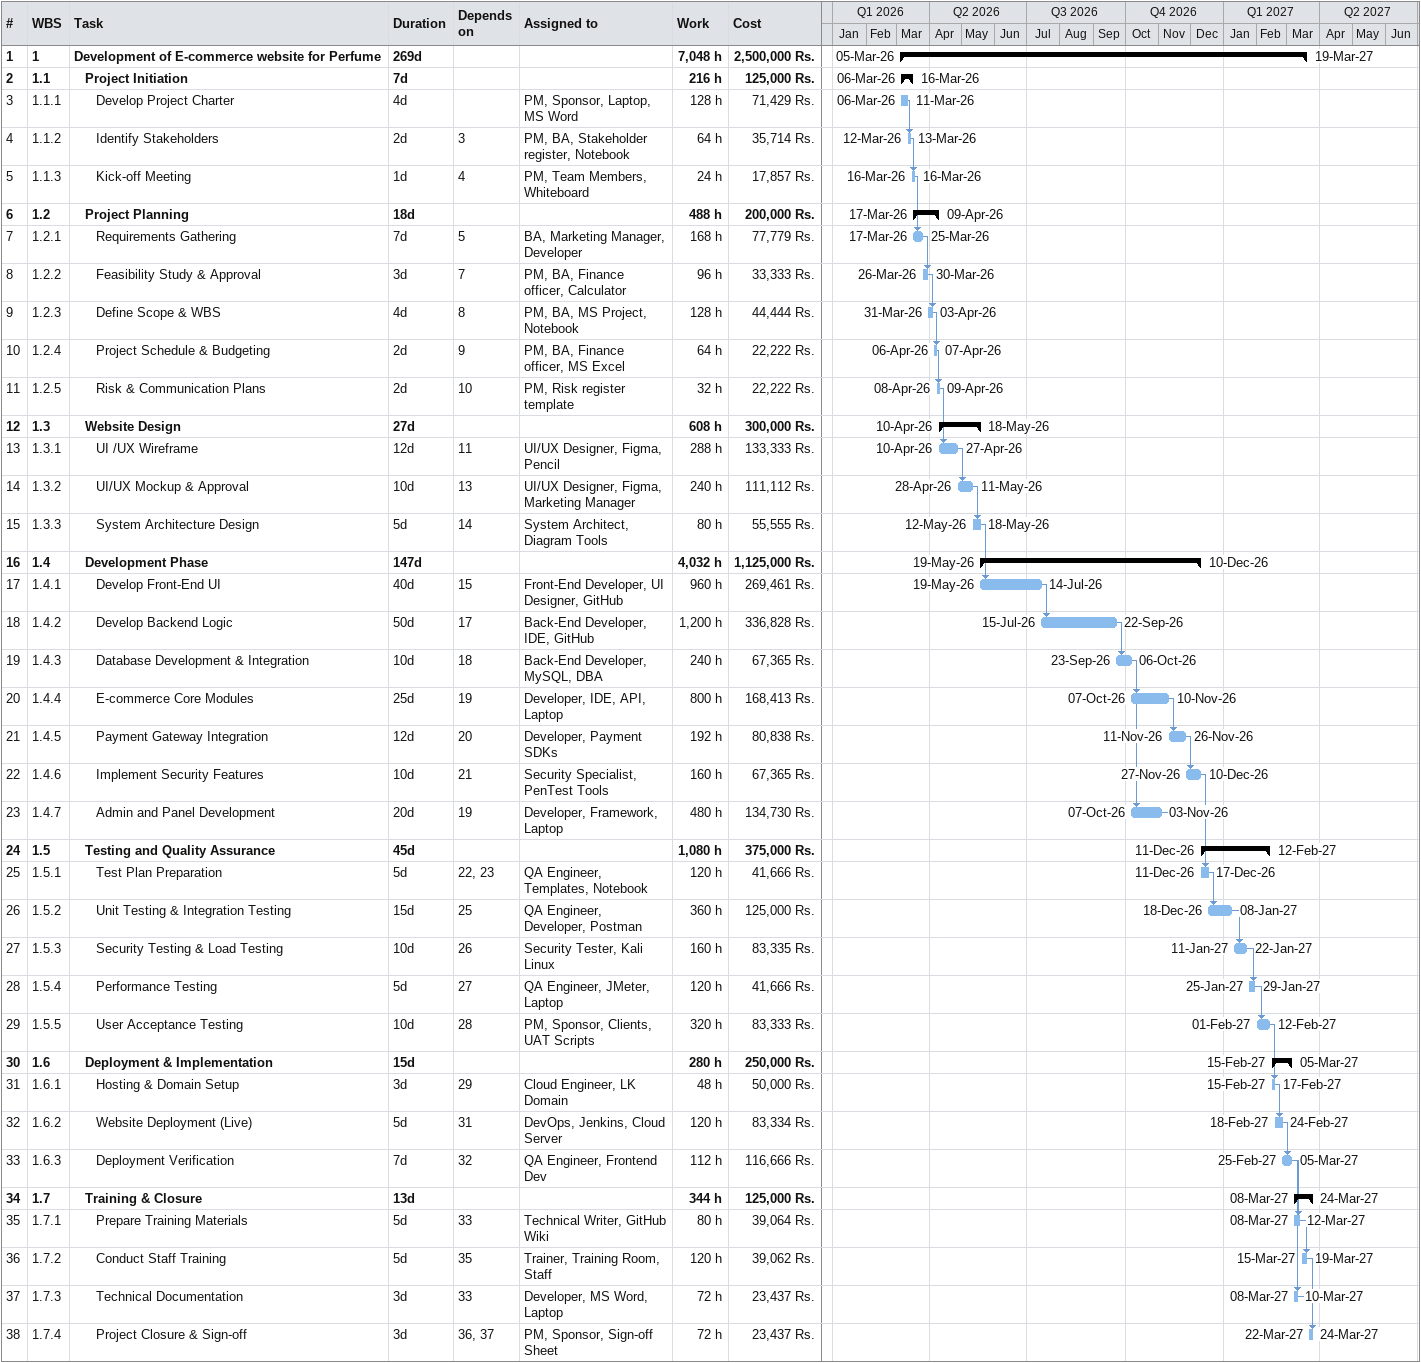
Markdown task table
| ID | WBS | Task | Duration | Start | Finish | Predecessors | Resources | Work (h) | Cost (Rs.) |
|---|---|---|---|---|---|---|---|---|---|
| 1 | 1 | **Development of E-commerce website for Perfume** | 269d | 2026-03-05 | 2027-03-19 |  |  | 7048 | 2500000 |
| 2 | 1.1 | **Project Initiation** | 7d | 2026-03-06 | 2026-03-16 |  |  | 216 | 125000 |
| 3 | 1.1.1 | Develop Project Charter | 4d | 2026-03-06 | 2026-03-11 |  | PM, Sponsor, Laptop, MS Word | 128 | 71429 |
| 4 | 1.1.2 | Identify Stakeholders | 2d | 2026-03-12 | 2026-03-13 | 3 | PM, BA, Stakeholder register, Notebook | 64 | 35714 |
| 5 | 1.1.3 | Kick-off Meeting | 1d | 2026-03-16 | 2026-03-16 | 4 | PM, Team Members, Whiteboard | 24 | 17857 |
| 6 | 1.2 | **Project Planning** | 18d | 2026-03-17 | 2026-04-09 |  |  | 488 | 200000 |
| 7 | 1.2.1 | Requirements Gathering | 7d | 2026-03-17 | 2026-03-25 | 5 | BA, Marketing Manager, Developer | 168 | 77779 |
| 8 | 1.2.2 | Feasibility Study & Approval | 3d | 2026-03-26 | 2026-03-30 | 7 | PM, BA, Finance officer, Calculator | 96 | 33333 |
| 9 | 1.2.3 | Define Scope & WBS | 4d | 2026-03-31 | 2026-04-03 | 8 | PM, BA, MS Project, Notebook | 128 | 44444 |
| 10 | 1.2.4 | Project Schedule & Budgeting | 2d | 2026-04-06 | 2026-04-07 | 9 | PM, BA, Finance officer, MS Excel | 64 | 22222 |
| 11 | 1.2.5 | Risk & Communication Plans | 2d | 2026-04-08 | 2026-04-09 | 10 | PM, Risk register template | 32 | 22222 |
| 12 | 1.3 | **Website Design** | 27d | 2026-04-10 | 2026-05-18 |  |  | 608 | 300000 |
| 13 | 1.3.1 | UI /UX Wireframe | 12d | 2026-04-10 | 2026-04-27 | 11 | UI/UX Designer, Figma, Pencil | 288 | 133333 |
| 14 | 1.3.2 | UI/UX Mockup & Approval | 10d | 2026-04-28 | 2026-05-11 | 13 | UI/UX Designer, Figma, Marketing Manager | 240 | 111112 |
| 15 | 1.3.3 | System Architecture Design | 5d | 2026-05-12 | 2026-05-18 | 14 | System Architect, Diagram Tools | 80 | 55555 |
| 16 | 1.4 | **Development Phase** | 147d | 2026-05-19 | 2026-12-10 |  |  | 4032 | 1125000 |
| 17 | 1.4.1 | Develop Front-End UI | 40d | 2026-05-19 | 2026-07-14 | 15 | Front-End Developer, UI Designer, GitHub | 960 | 269461 |
| 18 | 1.4.2 | Develop Backend Logic | 50d | 2026-07-15 | 2026-09-22 | 17 | Back-End Developer, IDE, GitHub | 1200 | 336828 |
| 19 | 1.4.3 | Database Development & Integration | 10d | 2026-09-23 | 2026-10-06 | 18 | Back-End Developer, MySQL, DBA | 240 | 67365 |
| 20 | 1.4.4 | E-commerce Core Modules | 25d | 2026-10-07 | 2026-11-10 | 19 | Developer, IDE, API, Laptop | 800 | 168413 |
| 21 | 1.4.5 | Payment Gateway Integration | 12d | 2026-11-11 | 2026-11-26 | 20 | Developer, Payment SDKs | 192 | 80838 |
| 22 | 1.4.6 | Implement Security Features | 10d | 2026-11-27 | 2026-12-10 | 21 | Security Specialist, PenTest Tools | 160 | 67365 |
| 23 | 1.4.7 | Admin and Panel Development | 20d | 2026-10-07 | 2026-11-03 | 19 | Developer, Framework, Laptop | 480 | 134730 |
| 24 | 1.5 | **Testing and Quality Assurance** | 45d | 2026-12-11 | 2027-02-12 |  |  | 1080 | 375000 |
| 25 | 1.5.1 | Test Plan Preparation | 5d | 2026-12-11 | 2026-12-17 | 22, 23 | QA Engineer, Templates, Notebook | 120 | 41666 |
| 26 | 1.5.2 | Unit Testing & Integration Testing | 15d | 2026-12-18 | 2027-01-08 | 25 | QA Engineer, Developer, Postman | 360 | 125000 |
| 27 | 1.5.3 | Security Testing & Load Testing | 10d | 2027-01-11 | 2027-01-22 | 26 | Security Tester, Kali Linux | 160 | 83335 |
| 28 | 1.5.4 | Performance Testing | 5d | 2027-01-25 | 2027-01-29 | 27 | QA Engineer, JMeter, Laptop | 120 | 41666 |
| 29 | 1.5.5 | User Acceptance Testing | 10d | 2027-02-01 | 2027-02-12 | 28 | PM, Sponsor, Clients, UAT Scripts | 320 | 83333 |
| 30 | 1.6 | **Deployment & Implementation** | 15d | 2027-02-15 | 2027-03-05 |  |  | 280 | 250000 |
| 31 | 1.6.1 | Hosting & Domain Setup | 3d | 2027-02-15 | 2027-02-17 | 29 | Cloud Engineer, LK Domain | 48 | 50000 |
| 32 | 1.6.2 | Website Deployment (Live) | 5d | 2027-02-18 | 2027-02-24 | 31 | DevOps, Jenkins, Cloud Server | 120 | 83334 |
| 33 | 1.6.3 | Deployment Verification | 7d | 2027-02-25 | 2027-03-05 | 32 | QA Engineer, Frontend Dev | 112 | 116666 |
| 34 | 1.7 | **Training & Closure** | 13d | 2027-03-08 | 2027-03-24 |  |  | 344 | 125000 |
| 35 | 1.7.1 | Prepare Training Materials | 5d | 2027-03-08 | 2027-03-12 | 33 | Technical Writer, GitHub Wiki | 80 | 39064 |
| 36 | 1.7.2 | Conduct Staff Training | 5d | 2027-03-15 | 2027-03-19 | 35 | Trainer, Training Room, Staff | 120 | 39062 |
| 37 | 1.7.3 | Technical Documentation | 3d | 2027-03-08 | 2027-03-10 | 33 | Developer, MS Word, Laptop | 72 | 23437 |
| 38 | 1.7.4 | Project Closure & Sign-off | 3d | 2027-03-22 | 2027-03-24 | 36, 37 | PM, Sponsor, Sign-off Sheet | 72 | 23437 |
